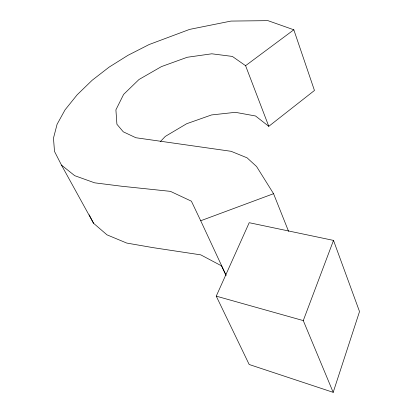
<?xml version="1.0" encoding="UTF-8"?>
<svg xmlns="http://www.w3.org/2000/svg" width="413" height="413" viewBox="0 0 413 413"><rect width="100%" height="100%" fill="white"/><g stroke="black" fill="none" stroke-linecap="round" stroke-linejoin="round"><path stroke-width="0.62" d="M333.188 392.35L359.522 311.562L333.503 240.407L249.209 222.705L216.252 296.147L249.173 364.493L333.188 392.35L303.271 320.596L333.503 240.407M160.507 141.432L165.298 136.409L186.676 123.724L211.533 114.943L235.384 112.326L255.544 115.991L268.786 126.326L314.453 90.473L293.824 29.793L267.939 20.65L230.996 21.078L189.634 29.39L149.114 44.547L127.984 55.311L109.053 67.169L92.145 80.277L77.128 94.83L65.037 109.863L57.082 124.292L53.478 138.133L54.501 151.416L61.475 165.102L93.539 223.263L106.988 234.842L126.755 243.071L153.171 247.661L200.785 254.867L221.497 265.858L225.844 275.017M288.568 231.342L273.556 193.697L256.571 166.516L247.067 157.818L231.089 151.303L135.877 137.736L123.27 131.809L116.915 124.261L115.903 109.858L123.621 94.391L138.99 79.508L161.416 66.612L187.234 57.268L211.797 53.798L232.354 56.426L245.58 65.682L293.824 29.793M61.475 165.102L74.712 175.68L94.623 182.825L121.603 186.232L170.424 191.358L191.395 201.183L200.713 220.754L273.556 193.697M216.252 296.147L303.271 320.596M89.208 214.832L93.539 223.263M200.713 220.754L226.143 275.419M245.58 65.682L268.786 126.326"/></g></svg>
